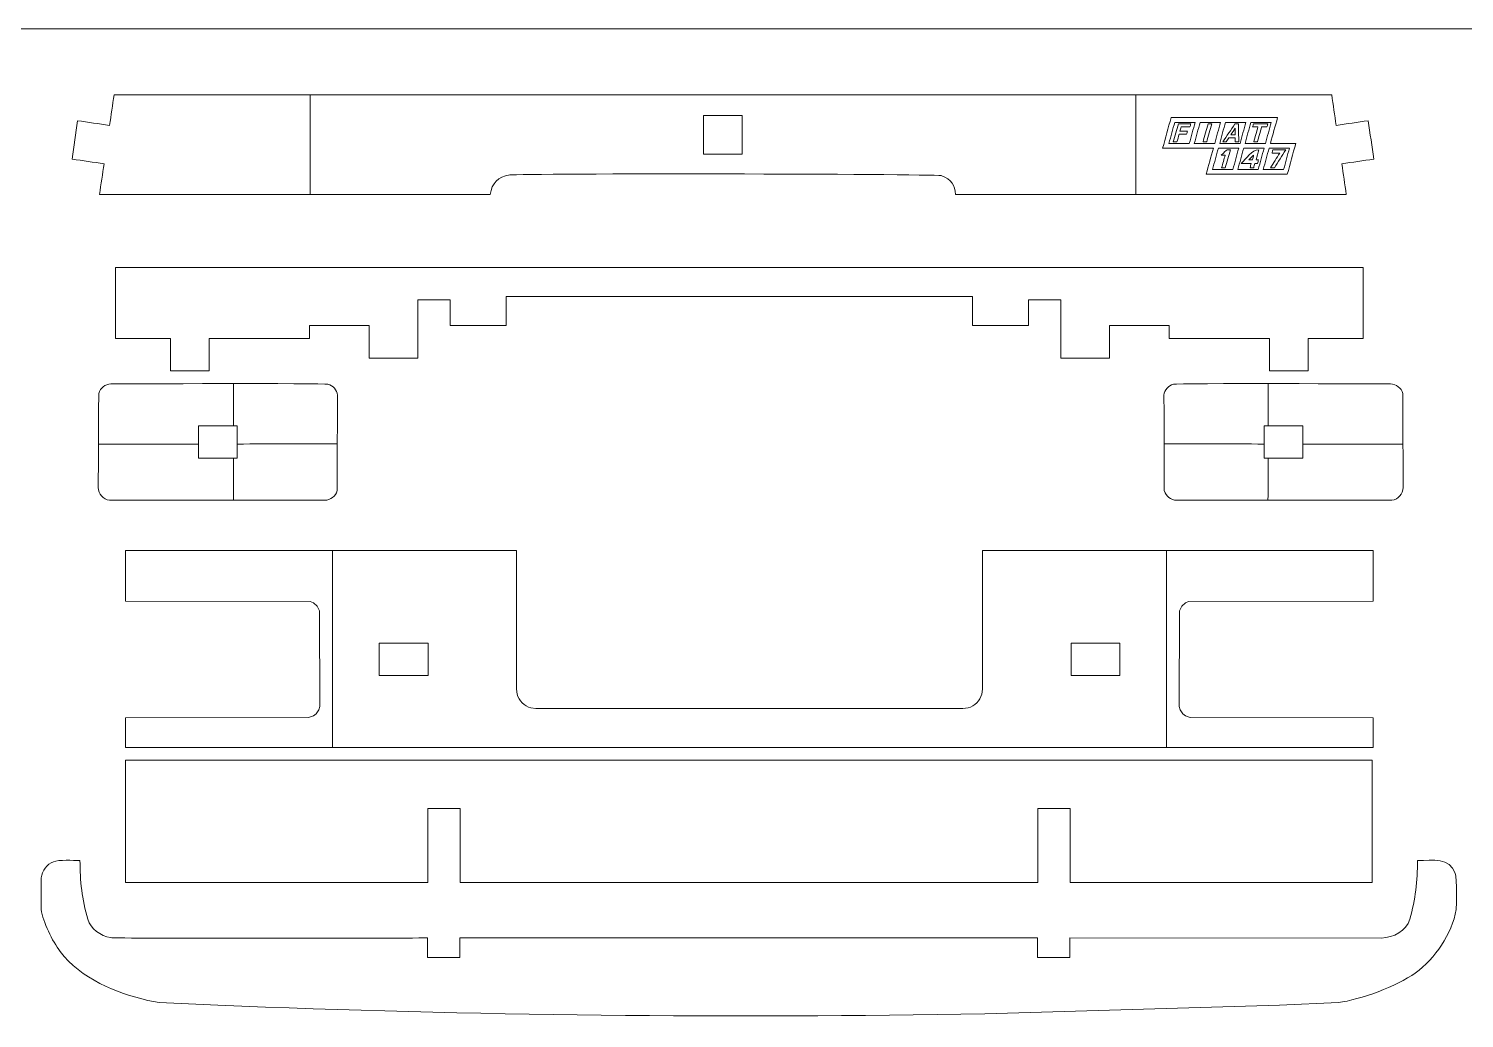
# Model space of a CAD drawing. Header units: centimetres. Extents: x 23.4 to 81.4, y 23.1 to 61.1.
# Drawn here: x 62.45 to 73.77, y 53.29 to 61.09 of the extents above; entities that cross this region are included whole.
import ezdxf

# ---------------------------------------------------------------- set-up
doc = ezdxf.new("R2010")
doc.units = ezdxf.units.CM
doc.header["$MEASUREMENT"] = 0
doc.layers.add('Camada 1', color=7, linetype='Continuous')

msp = doc.modelspace()

# ---------------------------------------------------------------- linework, layer by layer
at = {"layer": 'Camada 1', "color": 175, "lineweight": 20}
msp.add_open_spline([(23.37193, 61.09444), (23.37193, 61.09444), (81.37193, 61.09444), (81.37193, 61.09444)], degree=3, dxfattribs=at)
at = {"layer": 'Camada 1', "color": 114, "lineweight": 9}
for points, knots in [([(69.6432, 59.93618), (69.72975, 59.9068), (69.74735, 59.85847), (69.75659, 59.78842), (69.75659, 59.78842), (70.78344, 59.78842), (71.81029, 59.78842), (72.83714, 59.78842), (72.83714, 59.78842), (72.82535, 59.8689), (72.81355, 59.94937), (72.80176, 60.02985), (72.80176, 60.02985), (72.88586, 60.04211), (72.96995, 60.05439), (73.05405, 60.06665), (73.05405, 60.06665), (73.03933, 60.16758), (73.0246, 60.26849), (73.00988, 60.36942), (73.00988, 60.36942), (72.92578, 60.35715), (72.84169, 60.34488), (72.75759, 60.33261), (72.75759, 60.33261), (72.7459, 60.41314), (72.7342, 60.49368), (72.7225, 60.57421), (72.7225, 60.57421), (69.52242, 60.57421), (66.32234, 60.57421), (63.12225, 60.57421), (63.12225, 60.57421), (63.11056, 60.49368), (63.09886, 60.41314), (63.08716, 60.33261), (63.08716, 60.33261), (63.00306, 60.34488), (62.91897, 60.35715), (62.83487, 60.36942), (62.83487, 60.36942), (62.82015, 60.26849), (62.80543, 60.16758), (62.7907, 60.06665), (62.7907, 60.06665), (62.8748, 60.05439), (62.95889, 60.04211), (63.04299, 60.02985), (63.04299, 60.02985), (63.0312, 59.94937), (63.0194, 59.8689), (63.00761, 59.78842), (63.00761, 59.78842), (64.03446, 59.78842), (65.06132, 59.78842), (66.08816, 59.78842), (66.08816, 59.78842), (66.09959, 59.87523), (66.15051, 59.92947), (66.24113, 59.9414), (66.24113, 59.9414), (66.34512, 59.95508), (69.52972, 59.95115), (69.6432, 59.93618)], [0, 0, 0, 0, 0.05882353, 0.05882353, 0.05882353, 0.05882353, 0.11764706, 0.11764706, 0.11764706, 0.11764706, 0.17647059, 0.17647059, 0.17647059, 0.17647059, 0.23529412, 0.23529412, 0.23529412, 0.23529412, 0.29411765, 0.29411765, 0.29411765, 0.29411765, 0.35294118, 0.35294118, 0.35294118, 0.35294118, 0.41176471, 0.41176471, 0.41176471, 0.41176471, 0.47058824, 0.47058824, 0.47058824, 0.47058824, 0.52941176, 0.52941176, 0.52941176, 0.52941176, 0.58823529, 0.58823529, 0.58823529, 0.58823529, 0.64705882, 0.64705882, 0.64705882, 0.64705882, 0.70588235, 0.70588235, 0.70588235, 0.70588235, 0.76470588, 0.76470588, 0.76470588, 0.76470588, 0.82352941, 0.82352941, 0.82352941, 0.82352941, 0.88235294, 0.88235294, 0.88235294, 0.88235294, 1, 1, 1, 1]), ([(72.5369, 58.65173), (72.5369, 58.65173), (72.96957, 58.65172), (72.96957, 58.65172), (72.96957, 58.65172), (72.96957, 58.65172), (72.96957, 59.21311), (72.96957, 59.21311), (72.96957, 59.21311), (72.96957, 59.21311), (63.13374, 59.21311), (63.13374, 59.21311), (63.13374, 59.21311), (63.13374, 59.21311), (63.13374, 58.65172), (63.13374, 58.65172), (63.13374, 58.65172), (63.13374, 58.65172), (63.56642, 58.65173), (63.56642, 58.65173), (63.56642, 58.65173), (63.56642, 58.65173), (63.56641, 58.39656), (63.56641, 58.39656), (63.56641, 58.39656), (63.56641, 58.39656), (63.87262, 58.39656), (63.87262, 58.39656), (63.87262, 58.39656), (63.87262, 58.39656), (63.87262, 58.65173), (63.87262, 58.65173), (63.87262, 58.65173), (63.87262, 58.65173), (64.66304, 58.65174), (64.66304, 58.65174), (64.66304, 58.65174), (64.66304, 58.65174), (64.66303, 58.7538), (64.66303, 58.7538), (64.66303, 58.7538), (64.66303, 58.7538), (65.13253, 58.75381), (65.13253, 58.75381), (65.13253, 58.75381), (65.13253, 58.75381), (65.13252, 58.49864), (65.13252, 58.49864), (65.13252, 58.49864), (65.13252, 58.49864), (65.51735, 58.49864), (65.51735, 58.49864), (65.51735, 58.49864), (65.51735, 58.49864), (65.51735, 58.95795), (65.51735, 58.95795), (65.51735, 58.95795), (65.51735, 58.95795), (65.77252, 58.95795), (65.77252, 58.95795), (65.77252, 58.95795), (65.77252, 58.95795), (65.77252, 58.75382), (65.77252, 58.75382), (65.77252, 58.75382), (65.77252, 58.75382), (66.21433, 58.75381), (66.21433, 58.75381), (66.21433, 58.75381), (66.21433, 58.75381), (66.21433, 58.98346), (66.21433, 58.98346), (66.21433, 58.98346), (66.21433, 58.98346), (69.88899, 58.98346), (69.88899, 58.98346), (69.88899, 58.98346), (69.88899, 58.98346), (69.88899, 58.75381), (69.88899, 58.75381), (69.88899, 58.75381), (69.88899, 58.75381), (70.3308, 58.75381), (70.3308, 58.75381), (70.3308, 58.75381), (70.3308, 58.75381), (70.33081, 58.95795), (70.33081, 58.95795), (70.33081, 58.95795), (70.33081, 58.95795), (70.58598, 58.95795), (70.58598, 58.95795), (70.58598, 58.95795), (70.58598, 58.95795), (70.58597, 58.49864), (70.58597, 58.49864), (70.58597, 58.49864), (70.58597, 58.49864), (70.97079, 58.49864), (70.97079, 58.49864), (70.97079, 58.49864), (70.97079, 58.49864), (70.97079, 58.75381), (70.97079, 58.75381), (70.97079, 58.75381), (70.97079, 58.75381), (71.44029, 58.7538), (71.44029, 58.7538), (71.44029, 58.7538), (71.44029, 58.7538), (71.44028, 58.65173), (71.44028, 58.65173), (71.44028, 58.65173), (71.44028, 58.65173), (72.2307, 58.65173), (72.2307, 58.65173), (72.2307, 58.65173), (72.2307, 58.65173), (72.2307, 58.39656), (72.2307, 58.39656), (72.2307, 58.39656), (72.2307, 58.39656), (72.5369, 58.39656), (72.5369, 58.39656), (72.5369, 58.39656), (72.5369, 58.39656), (72.5369, 58.65173), (72.5369, 58.65173)], [0, 0, 0, 0, 0.03030303, 0.03030303, 0.03030303, 0.03030303, 0.06060606, 0.06060606, 0.06060606, 0.06060606, 0.09090909, 0.09090909, 0.09090909, 0.09090909, 0.12121212, 0.12121212, 0.12121212, 0.12121212, 0.15151515, 0.15151515, 0.15151515, 0.15151515, 0.18181818, 0.18181818, 0.18181818, 0.18181818, 0.21212121, 0.21212121, 0.21212121, 0.21212121, 0.24242424, 0.24242424, 0.24242424, 0.24242424, 0.27272727, 0.27272727, 0.27272727, 0.27272727, 0.3030303, 0.3030303, 0.3030303, 0.3030303, 0.33333333, 0.33333333, 0.33333333, 0.33333333, 0.36363636, 0.36363636, 0.36363636, 0.36363636, 0.39393939, 0.39393939, 0.39393939, 0.39393939, 0.42424242, 0.42424242, 0.42424242, 0.42424242, 0.45454545, 0.45454545, 0.45454545, 0.45454545, 0.48484848, 0.48484848, 0.48484848, 0.48484848, 0.51515152, 0.51515152, 0.51515152, 0.51515152, 0.54545455, 0.54545455, 0.54545455, 0.54545455, 0.57575758, 0.57575758, 0.57575758, 0.57575758, 0.60606061, 0.60606061, 0.60606061, 0.60606061, 0.63636364, 0.63636364, 0.63636364, 0.63636364, 0.66666667, 0.66666667, 0.66666667, 0.66666667, 0.6969697, 0.6969697, 0.6969697, 0.6969697, 0.72727273, 0.72727273, 0.72727273, 0.72727273, 0.75757576, 0.75757576, 0.75757576, 0.75757576, 0.78787879, 0.78787879, 0.78787879, 0.78787879, 0.81818182, 0.81818182, 0.81818182, 0.81818182, 0.84848485, 0.84848485, 0.84848485, 0.84848485, 0.87878788, 0.87878788, 0.87878788, 0.87878788, 0.90909091, 0.90909091, 0.90909091, 0.90909091, 0.93939394, 0.93939394, 0.93939394, 0.93939394, 1, 1, 1, 1]), ([(63.09783, 58.29486), (63.18348, 58.29489), (64.77519, 58.30089), (64.80881, 58.29189), (64.80881, 58.29189), (64.8478, 58.28145), (64.87965, 58.24564), (64.88352, 58.20672), (64.88352, 58.20672), (64.88265, 57.95552), (64.88179, 57.70432), (64.88092, 57.45313), (64.88092, 57.45313), (64.86889, 57.40819), (64.82972, 57.37906), (64.78241, 57.3775), (64.78241, 57.3775), (64.21706, 57.37763), (63.65172, 57.37777), (63.08637, 57.37789), (63.08637, 57.37789), (63.03577, 57.38453), (62.99941, 57.42615), (62.99769, 57.47898), (62.99769, 57.47898), (62.99882, 57.72565), (62.99996, 57.9723), (63.00109, 58.21896), (63.00109, 58.21896), (63.01328, 58.26499), (63.05044, 58.29092), (63.09783, 58.29486)], [0, 0, 0, 0, 0.11111111, 0.11111111, 0.11111111, 0.11111111, 0.22222222, 0.22222222, 0.22222222, 0.22222222, 0.33333333, 0.33333333, 0.33333333, 0.33333333, 0.44444444, 0.44444444, 0.44444444, 0.44444444, 0.55555556, 0.55555556, 0.55555556, 0.55555556, 0.66666667, 0.66666667, 0.66666667, 0.66666667, 0.77777778, 0.77777778, 0.77777778, 0.77777778, 1, 1, 1, 1]), ([(73.18525, 58.29486), (73.0996, 58.29489), (71.50789, 58.30089), (71.47427, 58.29189), (71.47427, 58.29189), (71.43528, 58.28145), (71.40343, 58.24564), (71.39956, 58.20672), (71.39956, 58.20672), (71.40043, 57.95552), (71.40129, 57.70432), (71.40216, 57.45313), (71.40216, 57.45313), (71.41419, 57.40819), (71.45336, 57.37906), (71.50067, 57.3775), (71.50067, 57.3775), (72.06602, 57.37763), (72.63136, 57.37777), (73.19671, 57.37789), (73.19671, 57.37789), (73.24731, 57.38453), (73.28367, 57.42615), (73.28539, 57.47898), (73.28539, 57.47898), (73.28426, 57.72565), (73.28312, 57.9723), (73.28199, 58.21896), (73.28199, 58.21896), (73.2698, 58.26499), (73.23264, 58.29092), (73.18525, 58.29486)], [0, 0, 0, 0, 0.11111111, 0.11111111, 0.11111111, 0.11111111, 0.22222222, 0.22222222, 0.22222222, 0.22222222, 0.33333333, 0.33333333, 0.33333333, 0.33333333, 0.44444444, 0.44444444, 0.44444444, 0.44444444, 0.55555556, 0.55555556, 0.55555556, 0.55555556, 0.66666667, 0.66666667, 0.66666667, 0.66666667, 0.77777778, 0.77777778, 0.77777778, 0.77777778, 1, 1, 1, 1]), ([(73.04961, 56.98152), (73.04961, 56.98152), (73.04961, 56.58212), (73.04961, 56.58212), (73.04961, 56.58212), (73.04961, 56.58212), (71.59424, 56.57864), (71.59424, 56.57864), (71.59424, 56.57864), (71.59424, 56.57864), (71.56961, 56.56845), (71.56961, 56.56845), (71.56961, 56.56845), (71.56961, 56.56845), (71.53968, 56.54218), (71.53968, 56.54218), (71.53968, 56.54218), (71.53968, 56.54218), (71.52206, 56.50647), (71.52206, 56.50647), (71.52206, 56.50647), (71.52206, 56.50647), (71.51946, 55.75225), (71.51946, 55.75225), (71.51946, 55.75225), (71.51946, 55.75225), (71.52636, 55.72651), (71.52636, 55.72651), (71.52636, 55.72651), (71.52636, 55.72651), (71.54847, 55.6934), (71.54847, 55.6934), (71.54847, 55.6934), (71.54847, 55.6934), (71.56961, 55.67718), (71.56961, 55.67718), (71.56961, 55.67718), (71.56961, 55.67718), (71.60733, 55.66438), (71.60733, 55.66438), (71.60733, 55.66438), (71.60733, 55.66438), (73.04961, 55.66351), (73.04961, 55.66351), (73.04961, 55.66351), (73.04961, 55.66351), (73.04961, 55.42973), (73.04961, 55.42973), (73.04961, 55.42973), (73.04961, 55.42973), (71.41869, 55.42973), (71.41869, 55.42973), (71.41869, 55.42973), (71.41869, 55.42973), (64.84454, 55.42973), (64.84454, 55.42973), (64.84454, 55.42973), (64.84454, 55.42973), (63.21362, 55.42973), (63.21362, 55.42973), (63.21362, 55.42973), (63.21362, 55.42973), (63.21362, 55.66351), (63.21362, 55.66351), (63.21362, 55.66351), (63.21362, 55.66351), (64.6559, 55.66438), (64.6559, 55.66438), (64.6559, 55.66438), (64.6559, 55.66438), (64.69361, 55.67718), (64.69361, 55.67718), (64.69361, 55.67718), (64.69361, 55.67718), (64.71475, 55.6934), (64.71475, 55.6934), (64.71475, 55.6934), (64.71475, 55.6934), (64.73688, 55.72651), (64.73688, 55.72651), (64.73688, 55.72651), (64.73688, 55.72651), (64.74378, 55.75225), (64.74378, 55.75225), (64.74378, 55.75225), (64.74378, 55.75225), (64.74117, 56.50647), (64.74117, 56.50647), (64.74117, 56.50647), (64.74117, 56.50647), (64.72355, 56.54218), (64.72355, 56.54218), (64.72355, 56.54218), (64.72355, 56.54218), (64.69361, 56.56845), (64.69361, 56.56845), (64.69361, 56.56845), (64.69361, 56.56845), (64.669, 56.57864), (64.669, 56.57864), (64.669, 56.57864), (64.669, 56.57864), (63.21362, 56.58212), (63.21362, 56.58212), (63.21362, 56.58212), (63.21362, 56.58212), (63.21362, 56.98152), (63.21362, 56.98152), (63.21362, 56.98152), (63.21362, 56.98152), (64.84454, 56.98152), (64.84454, 56.98152), (64.84454, 56.98152), (64.84454, 56.98152), (66.29506, 56.98152), (66.29506, 56.98152), (66.29506, 56.98152), (66.29506, 56.98152), (66.29506, 55.88902), (66.29506, 55.88902), (66.29506, 55.88902), (66.29506, 55.88902), (66.30028, 55.8494), (66.30028, 55.8494), (66.30028, 55.8494), (66.30028, 55.8494), (66.30671, 55.83044), (66.30671, 55.83044), (66.30671, 55.83044), (66.30671, 55.83044), (66.31557, 55.81248), (66.31557, 55.81248), (66.31557, 55.81248), (66.31557, 55.81248), (66.3267, 55.79582), (66.3267, 55.79582), (66.3267, 55.79582), (66.3267, 55.79582), (66.33991, 55.78076), (66.33991, 55.78076), (66.33991, 55.78076), (66.33991, 55.78076), (66.35496, 55.76756), (66.35496, 55.76756), (66.35496, 55.76756), (66.35496, 55.76756), (66.37161, 55.75644), (66.37161, 55.75644), (66.37161, 55.75644), (66.37161, 55.75644), (66.38957, 55.74758), (66.38957, 55.74758), (66.38957, 55.74758), (66.38957, 55.74758), (66.40854, 55.74115), (66.40854, 55.74115), (66.40854, 55.74115), (66.40854, 55.74115), (66.44817, 55.73593), (66.44817, 55.73593), (66.44817, 55.73593), (66.44817, 55.73593), (69.81507, 55.73593), (69.81507, 55.73593), (69.81507, 55.73593), (69.81507, 55.73593), (69.85469, 55.74115), (69.85469, 55.74115), (69.85469, 55.74115), (69.85469, 55.74115), (69.87365, 55.74758), (69.87365, 55.74758), (69.87365, 55.74758), (69.87365, 55.74758), (69.89161, 55.75644), (69.89161, 55.75644), (69.89161, 55.75644), (69.89161, 55.75644), (69.90827, 55.76756), (69.90827, 55.76756), (69.90827, 55.76756), (69.90827, 55.76756), (69.92333, 55.78076), (69.92333, 55.78076), (69.92333, 55.78076), (69.92333, 55.78076), (69.93653, 55.79582), (69.93653, 55.79582), (69.93653, 55.79582), (69.93653, 55.79582), (69.94765, 55.81248), (69.94765, 55.81248), (69.94765, 55.81248), (69.94765, 55.81248), (69.95651, 55.83044), (69.95651, 55.83044), (69.95651, 55.83044), (69.95651, 55.83044), (69.96294, 55.8494), (69.96294, 55.8494), (69.96294, 55.8494), (69.96294, 55.8494), (69.96816, 55.88902), (69.96816, 55.88902), (69.96816, 55.88902), (69.96816, 55.88902), (69.96816, 56.98152), (69.96816, 56.98152), (69.96816, 56.98152), (69.96816, 56.98152), (71.41869, 56.98152), (71.41869, 56.98152), (71.41869, 56.98152), (71.41869, 56.98152), (73.04961, 56.98152), (73.04961, 56.98152)], [0, 0, 0, 0, 0.01818182, 0.01818182, 0.01818182, 0.01818182, 0.03636364, 0.03636364, 0.03636364, 0.03636364, 0.05454545, 0.05454545, 0.05454545, 0.05454545, 0.07272727, 0.07272727, 0.07272727, 0.07272727, 0.09090909, 0.09090909, 0.09090909, 0.09090909, 0.10909091, 0.10909091, 0.10909091, 0.10909091, 0.12727273, 0.12727273, 0.12727273, 0.12727273, 0.14545455, 0.14545455, 0.14545455, 0.14545455, 0.16363636, 0.16363636, 0.16363636, 0.16363636, 0.18181818, 0.18181818, 0.18181818, 0.18181818, 0.2, 0.2, 0.2, 0.2, 0.21818182, 0.21818182, 0.21818182, 0.21818182, 0.23636364, 0.23636364, 0.23636364, 0.23636364, 0.25454545, 0.25454545, 0.25454545, 0.25454545, 0.27272727, 0.27272727, 0.27272727, 0.27272727, 0.29090909, 0.29090909, 0.29090909, 0.29090909, 0.30909091, 0.30909091, 0.30909091, 0.30909091, 0.32727273, 0.32727273, 0.32727273, 0.32727273, 0.34545455, 0.34545455, 0.34545455, 0.34545455, 0.36363636, 0.36363636, 0.36363636, 0.36363636, 0.38181818, 0.38181818, 0.38181818, 0.38181818, 0.4, 0.4, 0.4, 0.4, 0.41818182, 0.41818182, 0.41818182, 0.41818182, 0.43636364, 0.43636364, 0.43636364, 0.43636364, 0.45454545, 0.45454545, 0.45454545, 0.45454545, 0.47272727, 0.47272727, 0.47272727, 0.47272727, 0.49090909, 0.49090909, 0.49090909, 0.49090909, 0.50909091, 0.50909091, 0.50909091, 0.50909091, 0.52727273, 0.52727273, 0.52727273, 0.52727273, 0.54545455, 0.54545455, 0.54545455, 0.54545455, 0.56363636, 0.56363636, 0.56363636, 0.56363636, 0.58181818, 0.58181818, 0.58181818, 0.58181818, 0.6, 0.6, 0.6, 0.6, 0.61818182, 0.61818182, 0.61818182, 0.61818182, 0.63636364, 0.63636364, 0.63636364, 0.63636364, 0.65454545, 0.65454545, 0.65454545, 0.65454545, 0.67272727, 0.67272727, 0.67272727, 0.67272727, 0.69090909, 0.69090909, 0.69090909, 0.69090909, 0.70909091, 0.70909091, 0.70909091, 0.70909091, 0.72727273, 0.72727273, 0.72727273, 0.72727273, 0.74545455, 0.74545455, 0.74545455, 0.74545455, 0.76363636, 0.76363636, 0.76363636, 0.76363636, 0.78181818, 0.78181818, 0.78181818, 0.78181818, 0.8, 0.8, 0.8, 0.8, 0.81818182, 0.81818182, 0.81818182, 0.81818182, 0.83636364, 0.83636364, 0.83636364, 0.83636364, 0.85454545, 0.85454545, 0.85454545, 0.85454545, 0.87272727, 0.87272727, 0.87272727, 0.87272727, 0.89090909, 0.89090909, 0.89090909, 0.89090909, 0.90909091, 0.90909091, 0.90909091, 0.90909091, 0.92727273, 0.92727273, 0.92727273, 0.92727273, 0.94545455, 0.94545455, 0.94545455, 0.94545455, 0.96363636, 0.96363636, 0.96363636, 0.96363636, 1, 1, 1, 1]), ([(65.85023, 54.94688), (65.76524, 54.94688), (65.68026, 54.94688), (65.59527, 54.94688), (65.59527, 54.94688), (65.59527, 54.75285), (65.59527, 54.55884), (65.59527, 54.36482), (65.59527, 54.36482), (64.80113, 54.36482), (64.00698, 54.36482), (63.21283, 54.36482), (63.21283, 54.36482), (63.21283, 54.68646), (63.21283, 55.00809), (63.21283, 55.32973), (63.21283, 55.32973), (66.48932, 55.32973), (69.7658, 55.32973), (73.04228, 55.32973), (73.04228, 55.32973), (73.04228, 55.00809), (73.04228, 54.68646), (73.04228, 54.36482), (73.04228, 54.36482), (72.24813, 54.36482), (71.45398, 54.36482), (70.65984, 54.36482), (70.65984, 54.36482), (70.65984, 54.55884), (70.65984, 54.75285), (70.65984, 54.94688), (70.65984, 54.94688), (70.57485, 54.94688), (70.48986, 54.94688), (70.40488, 54.94688), (70.40488, 54.94688), (70.40488, 54.75285), (70.40488, 54.55884), (70.40488, 54.36482), (70.40488, 54.36482), (68.88666, 54.36482), (67.36845, 54.36482), (65.85023, 54.36482), (65.85023, 54.36482), (65.85023, 54.55884), (65.85023, 54.75285), (65.85023, 54.94688)], [0, 0, 0, 0, 0.07692308, 0.07692308, 0.07692308, 0.07692308, 0.15384615, 0.15384615, 0.15384615, 0.15384615, 0.23076923, 0.23076923, 0.23076923, 0.23076923, 0.30769231, 0.30769231, 0.30769231, 0.30769231, 0.38461538, 0.38461538, 0.38461538, 0.38461538, 0.46153846, 0.46153846, 0.46153846, 0.46153846, 0.53846154, 0.53846154, 0.53846154, 0.53846154, 0.61538462, 0.61538462, 0.61538462, 0.61538462, 0.69230769, 0.69230769, 0.69230769, 0.69230769, 0.76923077, 0.76923077, 0.76923077, 0.76923077, 0.84615385, 0.84615385, 0.84615385, 0.84615385, 1, 1, 1, 1]), ([(70.40371, 53.77367), (70.40371, 53.77367), (70.40358, 53.92703), (70.40358, 53.92703), (70.40358, 53.92703), (70.40358, 53.92703), (65.84829, 53.92703), (65.84829, 53.92703), (65.84829, 53.92703), (65.84829, 53.92703), (65.84819, 53.77367), (65.84819, 53.77367), (65.84819, 53.77367), (65.84819, 53.77367), (65.59319, 53.77379), (65.59319, 53.77379), (65.59319, 53.77379), (65.59319, 53.77379), (65.59329, 53.92708), (65.59329, 53.92708), (65.59329, 53.92708), (65.33798, 53.92703), (63.15019, 53.92046), (63.09382, 53.93034), (63.09382, 53.93034), (63.01743, 53.94373), (62.9365, 53.99771), (62.91452, 54.07477), (62.91452, 54.07477), (62.86906, 54.23416), (62.85353, 54.37367), (62.85353, 54.53859), (62.85353, 54.53859), (62.79666, 54.53821), (62.68818, 54.54478), (62.64556, 54.52838), (62.64556, 54.52838), (62.59292, 54.50812), (62.55285, 54.45652), (62.54831, 54.40098), (62.54831, 54.40098), (62.54831, 54.40098), (62.54803, 54.1507), (62.54803, 54.1507), (62.54803, 54.1507), (62.55951, 54.05514), (62.63643, 53.90154), (62.69763, 53.82067), (62.69763, 53.82067), (62.86005, 53.60605), (63.13441, 53.4929), (63.38967, 53.4356), (63.38967, 53.4356), (63.38967, 53.4356), (63.47659, 53.41843), (63.47659, 53.41843), (63.47659, 53.41843), (63.47659, 53.41843), (63.94123, 53.39785), (63.94123, 53.39785), (63.94123, 53.39785), (65.93675, 53.31435), (67.9907, 53.29412), (69.98622, 53.32894), (69.98622, 53.32894), (69.98622, 53.32894), (72.31062, 53.39785), (72.31062, 53.39785), (72.31062, 53.39785), (72.31062, 53.39785), (72.77526, 53.41843), (72.77526, 53.41843), (72.77526, 53.41843), (72.94322, 53.43862), (73.23868, 53.54795), (73.38082, 53.65088), (73.38082, 53.65088), (73.54028, 53.76635), (73.66864, 53.95749), (73.70383, 54.1507), (73.70383, 54.1507), (73.70487, 54.15934), (73.71038, 54.39545), (73.69527, 54.43745), (73.69527, 54.43745), (73.65031, 54.5624), (73.52156, 54.53777), (73.39833, 54.53859), (73.39833, 54.53859), (73.39833, 54.37371), (73.38279, 54.23412), (73.33733, 54.07477), (73.33733, 54.07477), (73.31077, 53.98167), (73.20645, 53.92858), (73.11507, 53.9266), (73.11507, 53.9266), (73.11507, 53.9266), (70.65857, 53.92708), (70.65857, 53.92708), (70.65857, 53.92708), (70.65857, 53.92708), (70.6587, 53.77379), (70.6587, 53.77379), (70.6587, 53.77379), (70.6587, 53.77379), (70.40371, 53.77367), (70.40371, 53.77367)], [0, 0, 0, 0, 0.03571429, 0.03571429, 0.03571429, 0.03571429, 0.07142857, 0.07142857, 0.07142857, 0.07142857, 0.10714286, 0.10714286, 0.10714286, 0.10714286, 0.14285714, 0.14285714, 0.14285714, 0.14285714, 0.17857143, 0.17857143, 0.17857143, 0.17857143, 0.21428571, 0.21428571, 0.21428571, 0.21428571, 0.25, 0.25, 0.25, 0.25, 0.28571429, 0.28571429, 0.28571429, 0.28571429, 0.32142857, 0.32142857, 0.32142857, 0.32142857, 0.35714286, 0.35714286, 0.35714286, 0.35714286, 0.39285714, 0.39285714, 0.39285714, 0.39285714, 0.42857143, 0.42857143, 0.42857143, 0.42857143, 0.46428571, 0.46428571, 0.46428571, 0.46428571, 0.5, 0.5, 0.5, 0.5, 0.53571429, 0.53571429, 0.53571429, 0.53571429, 0.57142857, 0.57142857, 0.57142857, 0.57142857, 0.60714286, 0.60714286, 0.60714286, 0.60714286, 0.64285714, 0.64285714, 0.64285714, 0.64285714, 0.67857143, 0.67857143, 0.67857143, 0.67857143, 0.71428571, 0.71428571, 0.71428571, 0.71428571, 0.75, 0.75, 0.75, 0.75, 0.78571429, 0.78571429, 0.78571429, 0.78571429, 0.82142857, 0.82142857, 0.82142857, 0.82142857, 0.85714286, 0.85714286, 0.85714286, 0.85714286, 0.89285714, 0.89285714, 0.89285714, 0.89285714, 0.92857143, 0.92857143, 0.92857143, 0.92857143, 1, 1, 1, 1])]:
    msp.add_open_spline(points, degree=3, knots=knots, dxfattribs=at)
at = {"layer": 'Camada 1', "color": 140, "lineweight": 9}
for points in [[(64.66778, 60.57421), (64.66778, 60.31228), (64.66778, 60.05035), (64.66778, 59.78842)], [(71.17696, 60.57421), (71.17696, 60.31228), (71.17696, 60.05035), (71.17696, 59.78842)], [(64.06314, 57.96371), (64.0631, 58.07419), (64.06306, 58.18467), (64.06303, 58.29515)], [(72.21994, 57.96371), (72.21998, 58.07419), (72.22002, 58.18467), (72.22005, 58.29515)], [(63.78781, 57.82082), (63.52444, 57.82074), (63.26106, 57.82065), (62.99769, 57.82057)], [(64.8844, 57.82116), (64.62085, 57.82109), (64.35731, 57.821), (64.09376, 57.82092)], [(71.39868, 57.82116), (71.66223, 57.82109), (71.92577, 57.821), (72.18932, 57.82092)], [(72.49527, 57.82082), (72.75864, 57.82074), (73.02202, 57.82065), (73.28539, 57.82057)], [(64.06332, 57.3773), (64.06328, 57.48778), (64.06324, 57.59827), (64.06321, 57.70874)], [(72.21976, 57.3773), (72.2198, 57.48778), (72.21984, 57.59827), (72.21987, 57.70874)], [(64.84454, 56.98152), (64.84454, 56.98152), (64.84454, 55.42973), (64.84454, 55.42973)], [(71.41869, 56.98152), (71.41869, 56.98152), (71.41869, 55.42973), (71.41869, 55.42973)]]:
    msp.add_open_spline(points, degree=3, dxfattribs=at)
at = {"layer": 'Camada 1', "lineweight": 9}
for points in [[(67.76939, 60.10482), (67.76939, 60.20681), (67.76939, 60.3088), (67.76939, 60.41078), (67.76939, 60.41078), (67.87138, 60.41078), (67.97337, 60.41078), (68.07535, 60.41078), (68.07535, 60.41078), (68.07535, 60.3088), (68.07535, 60.20681), (68.07535, 60.10482), (68.07535, 60.10482), (67.97337, 60.10482), (67.87138, 60.10482), (67.76939, 60.10482)], [(63.78781, 57.96364), (63.78781, 57.87864), (63.78781, 57.79365), (63.78781, 57.70867), (63.78781, 57.70867), (63.8898, 57.70869), (63.99179, 57.70873), (64.09377, 57.70876), (64.09377, 57.70876), (64.09377, 57.79374), (64.09376, 57.87873), (64.09376, 57.96372), (64.09376, 57.96372), (63.99178, 57.96369), (63.8898, 57.96365), (63.78781, 57.96364)], [(72.49527, 57.96364), (72.49527, 57.87864), (72.49527, 57.79365), (72.49527, 57.70867), (72.49527, 57.70867), (72.39328, 57.70869), (72.29129, 57.70873), (72.18931, 57.70876), (72.18931, 57.70876), (72.18931, 57.79374), (72.18932, 57.87873), (72.18932, 57.96372), (72.18932, 57.96372), (72.2913, 57.96369), (72.39328, 57.96365), (72.49527, 57.96364)], [(65.21169, 56.25027), (65.21169, 56.25027), (65.21169, 55.9951), (65.21169, 55.9951), (65.21169, 55.9951), (65.21169, 55.9951), (65.59808, 55.9951), (65.59808, 55.9951), (65.59808, 55.9951), (65.59808, 55.9951), (65.59808, 56.25027), (65.59808, 56.25027), (65.59808, 56.25027), (65.59808, 56.25027), (65.21169, 56.25027), (65.21169, 56.25027)], [(70.6667, 56.25027), (70.6667, 56.25027), (71.05153, 56.25027), (71.05153, 56.25027), (71.05153, 56.25027), (71.05153, 56.25027), (71.05153, 55.9951), (71.05153, 55.9951), (71.05153, 55.9951), (71.05153, 55.9951), (70.6667, 55.9951), (70.6667, 55.9951), (70.6667, 55.9951), (70.6667, 55.9951), (70.6667, 56.25027), (70.6667, 56.25027)]]:
    msp.add_open_spline(points, degree=3, knots=[0, 0, 0, 0, 0.2, 0.2, 0.2, 0.2, 0.4, 0.4, 0.4, 0.4, 0.6, 0.6, 0.6, 0.6, 1, 1, 1, 1], dxfattribs=at)
at = {"layer": 'Camada 1', "color": 140, "lineweight": 9}
for points, knots in [([(72.43878, 60.18984), (72.41642, 60.10902), (72.39407, 60.02821), (72.37171, 59.94739), (72.37171, 59.94739), (72.15859, 59.94739), (71.94547, 59.94739), (71.73235, 59.94739), (71.73235, 59.94739), (71.75121, 60.01557), (71.77007, 60.08375), (71.78893, 60.15193), (71.78893, 60.15193), (71.65559, 60.15193), (71.52225, 60.15193), (71.38891, 60.15193), (71.38891, 60.15193), (71.41127, 60.23275), (71.43362, 60.31355), (71.45598, 60.39437), (71.45598, 60.39437), (71.73577, 60.39437), (72.01557, 60.39437), (72.29536, 60.39437), (72.29536, 60.39437), (72.2765, 60.32619), (72.25764, 60.25801), (72.23878, 60.18984), (72.23878, 60.18984), (72.30544, 60.18984), (72.37212, 60.18984), (72.43878, 60.18984)], [0, 0, 0, 0, 0.11111111, 0.11111111, 0.11111111, 0.11111111, 0.22222222, 0.22222222, 0.22222222, 0.22222222, 0.33333333, 0.33333333, 0.33333333, 0.33333333, 0.44444444, 0.44444444, 0.44444444, 0.44444444, 0.55555556, 0.55555556, 0.55555556, 0.55555556, 0.66666667, 0.66666667, 0.66666667, 0.66666667, 0.77777778, 0.77777778, 0.77777778, 0.77777778, 1, 1, 1, 1]), ([(71.59941, 60.18984), (71.61477, 60.24538), (71.63014, 60.30092), (71.6455, 60.35646), (71.6455, 60.35646), (71.59194, 60.35646), (71.5384, 60.35646), (71.48484, 60.35646), (71.48484, 60.35646), (71.46948, 60.30092), (71.45411, 60.24538), (71.43875, 60.18984), (71.43875, 60.18984), (71.4923, 60.18984), (71.54585, 60.18984), (71.59941, 60.18984)], [0, 0, 0, 0, 0.2, 0.2, 0.2, 0.2, 0.4, 0.4, 0.4, 0.4, 0.6, 0.6, 0.6, 0.6, 1, 1, 1, 1]), ([(71.5015, 60.20207), (71.4919, 60.20207), (71.48231, 60.20207), (71.47271, 60.20207), (71.47271, 60.20207), (71.48642, 60.24946), (71.50014, 60.29685), (71.51385, 60.34424), (71.51385, 60.34424), (71.54641, 60.34424), (71.57898, 60.34424), (71.61154, 60.34424), (71.61154, 60.34424), (71.60923, 60.33623), (71.6069, 60.32822), (71.60459, 60.32021), (71.60459, 60.32021), (71.58162, 60.32021), (71.55866, 60.32021), (71.53569, 60.32021), (71.53569, 60.32021), (71.53243, 60.30896), (71.52918, 60.29771), (71.52592, 60.28646), (71.52592, 60.28646), (71.54578, 60.28646), (71.56563, 60.28646), (71.58548, 60.28646), (71.58548, 60.28646), (71.58317, 60.27844), (71.58085, 60.27044), (71.57853, 60.26243), (71.57853, 60.26243), (71.55867, 60.26243), (71.53882, 60.26243), (71.51896, 60.26243), (71.51896, 60.26243), (71.51314, 60.24231), (71.50732, 60.22218), (71.5015, 60.20207)], [0, 0, 0, 0, 0.09090909, 0.09090909, 0.09090909, 0.09090909, 0.18181818, 0.18181818, 0.18181818, 0.18181818, 0.27272727, 0.27272727, 0.27272727, 0.27272727, 0.36363636, 0.36363636, 0.36363636, 0.36363636, 0.45454545, 0.45454545, 0.45454545, 0.45454545, 0.54545455, 0.54545455, 0.54545455, 0.54545455, 0.63636364, 0.63636364, 0.63636364, 0.63636364, 0.72727273, 0.72727273, 0.72727273, 0.72727273, 0.81818182, 0.81818182, 0.81818182, 0.81818182, 1, 1, 1, 1]), ([(71.63875, 60.18984), (71.69231, 60.18984), (71.74586, 60.18984), (71.79942, 60.18984), (71.79942, 60.18984), (71.81479, 60.24538), (71.83015, 60.30092), (71.84552, 60.35646), (71.84552, 60.35646), (71.79196, 60.35646), (71.73841, 60.35646), (71.68486, 60.35646), (71.68486, 60.35646), (71.66949, 60.30092), (71.65412, 60.24538), (71.63875, 60.18984)], [0, 0, 0, 0, 0.2, 0.2, 0.2, 0.2, 0.4, 0.4, 0.4, 0.4, 0.6, 0.6, 0.6, 0.6, 1, 1, 1, 1]), ([(71.77681, 60.34424), (71.76329, 60.29685), (71.74978, 60.24946), (71.73627, 60.20207), (71.73627, 60.20207), (71.72667, 60.20207), (71.71707, 60.20207), (71.70747, 60.20207), (71.70747, 60.20207), (71.72098, 60.24946), (71.73449, 60.29685), (71.748, 60.34424), (71.748, 60.34424), (71.75761, 60.34424), (71.76721, 60.34424), (71.77681, 60.34424)], [0, 0, 0, 0, 0.2, 0.2, 0.2, 0.2, 0.4, 0.4, 0.4, 0.4, 0.6, 0.6, 0.6, 0.6, 1, 1, 1, 1]), ([(72.04552, 60.35646), (71.99197, 60.35646), (71.93841, 60.35646), (71.88486, 60.35646), (71.88486, 60.35646), (71.8695, 60.30092), (71.85413, 60.24538), (71.83877, 60.18984), (71.83877, 60.18984), (71.89232, 60.18984), (71.94588, 60.18984), (71.99942, 60.18984), (71.99942, 60.18984), (72.01479, 60.24538), (72.03016, 60.30092), (72.04552, 60.35646)], [0, 0, 0, 0, 0.2, 0.2, 0.2, 0.2, 0.4, 0.4, 0.4, 0.4, 0.6, 0.6, 0.6, 0.6, 1, 1, 1, 1]), ([(71.95906, 60.344), (71.96807, 60.344), (71.97707, 60.344), (71.98608, 60.344), (71.98608, 60.344), (71.98728, 60.2966), (71.98846, 60.24921), (71.98965, 60.20182), (71.98965, 60.20182), (71.98046, 60.20182), (71.97127, 60.20182), (71.96207, 60.20182), (71.96207, 60.20182), (71.96201, 60.21261), (71.96195, 60.2234), (71.96188, 60.23419), (71.96188, 60.23419), (71.94499, 60.23419), (71.92809, 60.23419), (71.9112, 60.23419), (71.9112, 60.23419), (71.90413, 60.2234), (71.89705, 60.21261), (71.88998, 60.20182), (71.88998, 60.20182), (71.88095, 60.20182), (71.87193, 60.20182), (71.86291, 60.20182), (71.86291, 60.20182), (71.89496, 60.24921), (71.92701, 60.2966), (71.95906, 60.344)], [0, 0, 0, 0, 0.11111111, 0.11111111, 0.11111111, 0.11111111, 0.22222222, 0.22222222, 0.22222222, 0.22222222, 0.33333333, 0.33333333, 0.33333333, 0.33333333, 0.44444444, 0.44444444, 0.44444444, 0.44444444, 0.55555556, 0.55555556, 0.55555556, 0.55555556, 0.66666667, 0.66666667, 0.66666667, 0.66666667, 0.77777778, 0.77777778, 0.77777778, 0.77777778, 1, 1, 1, 1]), ([(72.24553, 60.35646), (72.19198, 60.35646), (72.13842, 60.35646), (72.08486, 60.35646), (72.08486, 60.35646), (72.0695, 60.30092), (72.05413, 60.24538), (72.03877, 60.18984), (72.03877, 60.18984), (72.09233, 60.18984), (72.14587, 60.18984), (72.19943, 60.18984), (72.19943, 60.18984), (72.2148, 60.24538), (72.23016, 60.30092), (72.24553, 60.35646)], [0, 0, 0, 0, 0.2, 0.2, 0.2, 0.2, 0.4, 0.4, 0.4, 0.4, 0.6, 0.6, 0.6, 0.6, 1, 1, 1, 1]), ([(72.10748, 60.20182), (72.11852, 60.2412), (72.12954, 60.28059), (72.14058, 60.31997), (72.14058, 60.31997), (72.12655, 60.31997), (72.11251, 60.31997), (72.09848, 60.31997), (72.09848, 60.31997), (72.10072, 60.32798), (72.10297, 60.33598), (72.10521, 60.344), (72.10521, 60.344), (72.14281, 60.344), (72.1804, 60.344), (72.218, 60.344), (72.218, 60.344), (72.21575, 60.33598), (72.21351, 60.32798), (72.21127, 60.31997), (72.21127, 60.31997), (72.1973, 60.31997), (72.18333, 60.31997), (72.16936, 60.31997), (72.16936, 60.31997), (72.15833, 60.28059), (72.1473, 60.2412), (72.13626, 60.20182), (72.13626, 60.20182), (72.12667, 60.20182), (72.11707, 60.20182), (72.10748, 60.20182)], [0, 0, 0, 0, 0.11111111, 0.11111111, 0.11111111, 0.11111111, 0.22222222, 0.22222222, 0.22222222, 0.22222222, 0.33333333, 0.33333333, 0.33333333, 0.33333333, 0.44444444, 0.44444444, 0.44444444, 0.44444444, 0.55555556, 0.55555556, 0.55555556, 0.55555556, 0.66666667, 0.66666667, 0.66666667, 0.66666667, 0.77777778, 0.77777778, 0.77777778, 0.77777778, 1, 1, 1, 1]), ([(71.92691, 60.25821), (71.93845, 60.25821), (71.94999, 60.25821), (71.96153, 60.25821), (71.96153, 60.25821), (71.96149, 60.27575), (71.96143, 60.29328), (71.96139, 60.31082), (71.96139, 60.31082), (71.9499, 60.29328), (71.9384, 60.27575), (71.92691, 60.25821)], [0, 0, 0, 0, 0.25, 0.25, 0.25, 0.25, 0.5, 0.5, 0.5, 0.5, 1, 1, 1, 1]), ([(71.94284, 59.98531), (71.9582, 60.04085), (71.97357, 60.09639), (71.98894, 60.15193), (71.98894, 60.15193), (71.93538, 60.15193), (71.88183, 60.15193), (71.82827, 60.15193), (71.82827, 60.15193), (71.81291, 60.09639), (71.79754, 60.04085), (71.78218, 59.98531), (71.78218, 59.98531), (71.83574, 59.98531), (71.88929, 59.98531), (71.94284, 59.98531)], [0, 0, 0, 0, 0.2, 0.2, 0.2, 0.2, 0.4, 0.4, 0.4, 0.4, 0.6, 0.6, 0.6, 0.6, 1, 1, 1, 1]), ([(71.92301, 60.13971), (71.90949, 60.09232), (71.89598, 60.04493), (71.88247, 59.99754), (71.88247, 59.99754), (71.87287, 59.99754), (71.86327, 59.99754), (71.85367, 59.99754), (71.85367, 59.99754), (71.86323, 60.03107), (71.87279, 60.06459), (71.88235, 60.09812), (71.88235, 60.09812), (71.87215, 60.09812), (71.86196, 60.09812), (71.85175, 60.09812), (71.85175, 60.09812), (71.902, 60.14734), (71.88507, 60.13971), (71.92301, 60.13971)], [0, 0, 0, 0, 0.16666667, 0.16666667, 0.16666667, 0.16666667, 0.33333333, 0.33333333, 0.33333333, 0.33333333, 0.5, 0.5, 0.5, 0.5, 0.66666667, 0.66666667, 0.66666667, 0.66666667, 1, 1, 1, 1]), ([(72.14285, 59.98531), (72.15822, 60.04085), (72.17358, 60.09639), (72.18895, 60.15193), (72.18895, 60.15193), (72.13539, 60.15193), (72.08185, 60.15193), (72.02829, 60.15193), (72.02829, 60.15193), (72.01292, 60.09639), (71.99756, 60.04085), (71.98219, 59.98531), (71.98219, 59.98531), (72.03575, 59.98531), (72.08929, 59.98531), (72.14285, 59.98531)], [0, 0, 0, 0, 0.2, 0.2, 0.2, 0.2, 0.4, 0.4, 0.4, 0.4, 0.6, 0.6, 0.6, 0.6, 1, 1, 1, 1]), ([(72.13724, 60.03266), (72.13044, 60.03266), (72.12365, 60.03266), (72.11685, 60.03266), (72.11685, 60.03266), (72.11351, 60.02095), (72.11016, 60.00925), (72.10683, 59.99754), (72.10683, 59.99754), (72.09723, 59.99754), (72.08763, 59.99754), (72.07803, 59.99754), (72.07803, 59.99754), (72.08137, 60.00925), (72.08471, 60.02095), (72.08805, 60.03266), (72.08805, 60.03266), (72.06179, 60.03266), (72.03555, 60.03266), (72.00929, 60.03266), (72.00929, 60.03266), (72.04747, 60.07006), (72.09246, 60.13971), (72.14737, 60.13971), (72.14737, 60.13971), (72.14, 60.11383), (72.13261, 60.08796), (72.12524, 60.06208), (72.12524, 60.06208), (72.13204, 60.06208), (72.13883, 60.06208), (72.14563, 60.06208), (72.14563, 60.06208), (72.14283, 60.05227), (72.14004, 60.04246), (72.13724, 60.03266)], [0, 0, 0, 0, 0.1, 0.1, 0.1, 0.1, 0.2, 0.2, 0.2, 0.2, 0.3, 0.3, 0.3, 0.3, 0.4, 0.4, 0.4, 0.4, 0.5, 0.5, 0.5, 0.5, 0.6, 0.6, 0.6, 0.6, 0.7, 0.7, 0.7, 0.7, 0.8, 0.8, 0.8, 0.8, 1, 1, 1, 1]), ([(72.34286, 59.98531), (72.35822, 60.04085), (72.37359, 60.09639), (72.38895, 60.15193), (72.38895, 60.15193), (72.3354, 60.15193), (72.28184, 60.15193), (72.2283, 60.15193), (72.2283, 60.15193), (72.21294, 60.09639), (72.19757, 60.04085), (72.1822, 59.98531), (72.1822, 59.98531), (72.23575, 59.98531), (72.28931, 59.98531), (72.34286, 59.98531)], [0, 0, 0, 0, 0.2, 0.2, 0.2, 0.2, 0.4, 0.4, 0.4, 0.4, 0.6, 0.6, 0.6, 0.6, 1, 1, 1, 1]), ([(72.25763, 60.13971), (72.29162, 60.13971), (72.32562, 60.13971), (72.35962, 60.13971), (72.35962, 60.13971), (72.3297, 60.09232), (72.2998, 60.04493), (72.26988, 59.99754), (72.26988, 59.99754), (72.25968, 59.99754), (72.24949, 59.99754), (72.23929, 59.99754), (72.23929, 59.99754), (72.26376, 60.0363), (72.28822, 60.07507), (72.31269, 60.11383), (72.31269, 60.11383), (72.2923, 60.11383), (72.27189, 60.11383), (72.2515, 60.11383), (72.2515, 60.11383), (72.25355, 60.12246), (72.25558, 60.13109), (72.25763, 60.13971)], [0, 0, 0, 0, 0.14285714, 0.14285714, 0.14285714, 0.14285714, 0.28571429, 0.28571429, 0.28571429, 0.28571429, 0.42857143, 0.42857143, 0.42857143, 0.42857143, 0.57142857, 0.57142857, 0.57142857, 0.57142857, 0.71428571, 0.71428571, 0.71428571, 0.71428571, 1, 1, 1, 1]), ([(72.09644, 60.06208), (72.0876, 60.06208), (72.07876, 60.06208), (72.06992, 60.06208), (72.06992, 60.06208), (72.08219, 60.07409), (72.09445, 60.08611), (72.10672, 60.09812), (72.10672, 60.09812), (72.10329, 60.08611), (72.09986, 60.07409), (72.09644, 60.06208)], [0, 0, 0, 0, 0.25, 0.25, 0.25, 0.25, 0.5, 0.5, 0.5, 0.5, 1, 1, 1, 1])]:
    msp.add_open_spline(points, degree=3, knots=knots, dxfattribs=at)

doc.saveas('drawing.dxf')
